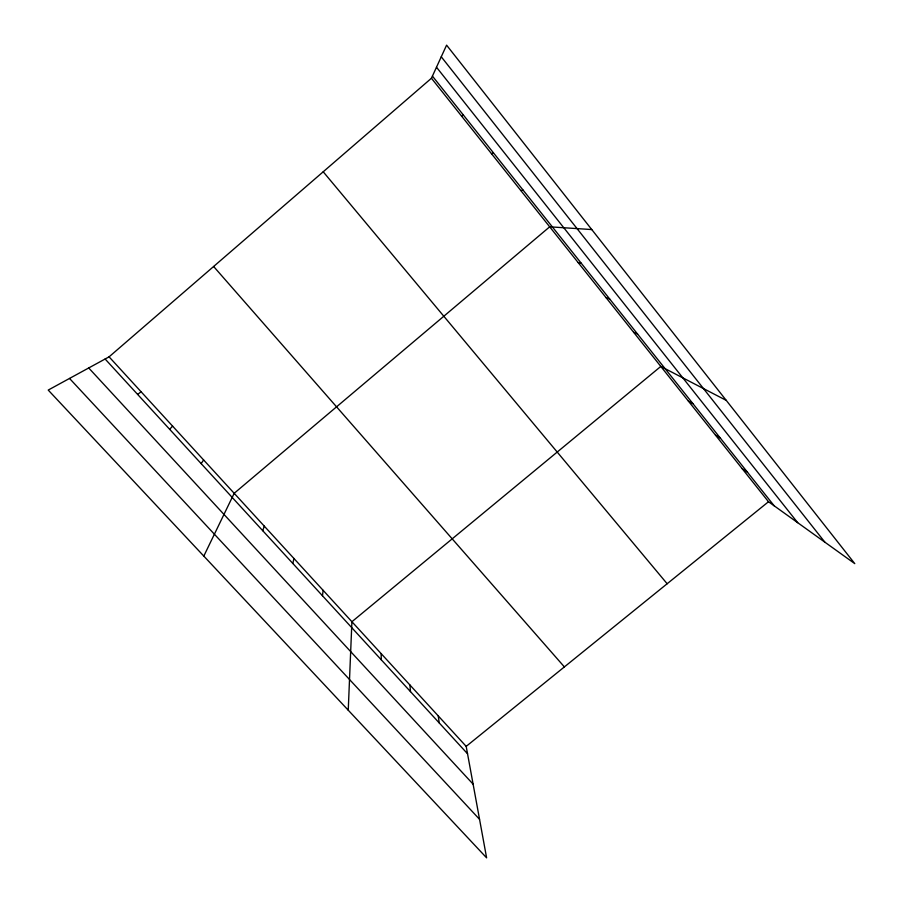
<?xml version="1.0" encoding="UTF-8"?>
<svg xmlns="http://www.w3.org/2000/svg" width="903" height="903" viewBox="0 0 903 903"><rect width="100%" height="100%" fill="white"/><g stroke="black" fill="none" stroke-linecap="round" stroke-linejoin="round"><path stroke-width="1.35" d="M348.242 710.198L351.91 621.727L660.804 366.437L726.238 400.368M322.473 595.754L323.139 590.336M292.832 563.472L293.926 558.472M262.739 530.693L264.274 526.133M431.442 78.245L446.59 45.15L854.78 563.641L768.498 501.741L431.442 78.245L109.082 356.843L48.22 390.073L486.615 857.85L466.185 746.375L109.082 356.843M203.807 556.09L234.182 493.309L549.69 226.822L591.781 229.565M201.166 463.623L203.615 459.966M169.651 429.297L172.597 426.126M461.715 116.273L463.149 114.749M466.185 746.375L768.498 501.741M137.64 394.43L141.082 391.755M491.503 153.702L493.388 152.765M520.828 190.544L523.142 190.172M578.112 262.536L581.261 263.247M606.105 297.697L609.638 298.927M633.658 332.327L637.586 334.065M688.357 401.045L693.007 403.754M715.481 435.122L720.492 438.305M742.187 468.691L747.549 472.325M69.531 378.436L479.549 819.326M88.72 367.961L473.116 784.176M105.12 359.01L467.54 753.768M213.627 266.487L564.386 666.922M323.218 171.784L667.159 583.756M432.424 76.1L774.187 505.827M436.488 67.217L797.665 522.668M441.262 56.787L824.868 542.172M438.248 715.91L439.23 722.931M409.906 684.982L410.481 691.619M381.122 653.591L381.303 659.833"/></g></svg>
